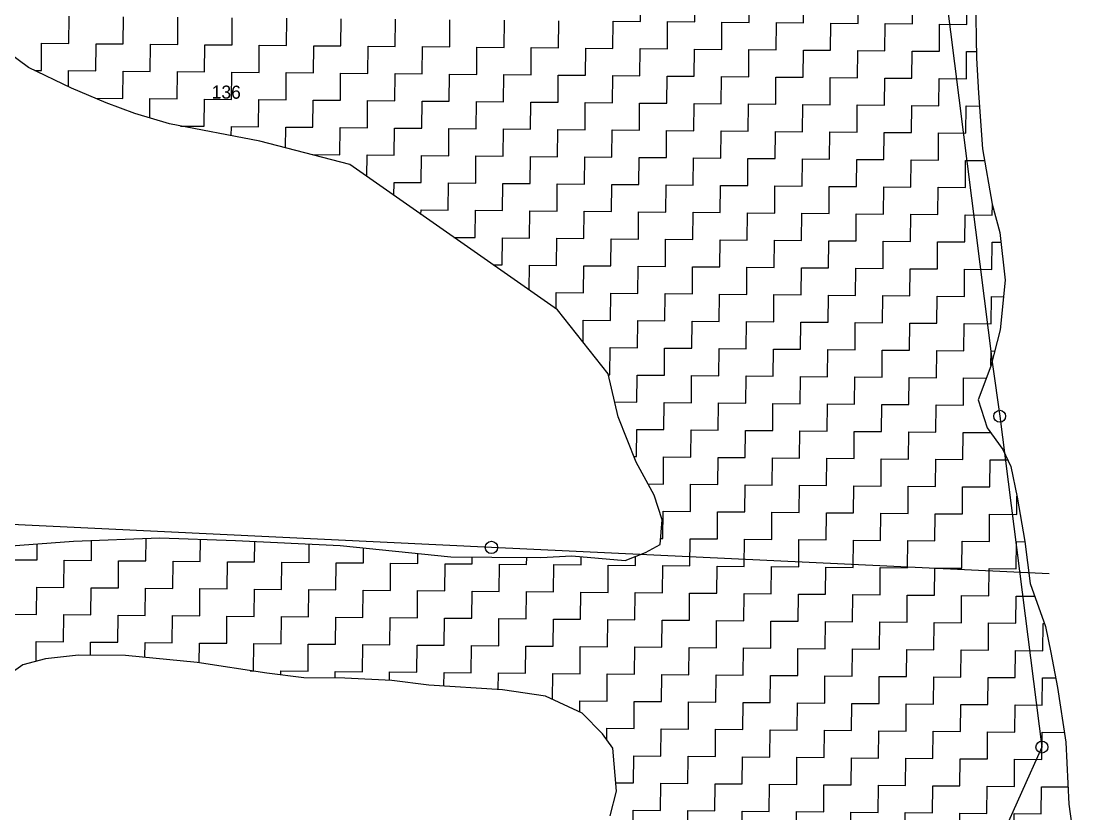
# Model space of a CAD drawing. Header units: metres. Extents: x 286188 to 288650, y 2015524 to 2018848.
# Drawn here: x 288191 to 288565.6, y 2016568.3 to 2016851 of the extents above; entities that cross this region are included whole.
import ezdxf
from ezdxf.enums import TextEntityAlignment as Align

# ---------------------------------------------------------------- set-up
doc = ezdxf.new("R2010")
doc.units = ezdxf.units.M
doc.header["$MEASUREMENT"] = 0
for name, color, linetype in [('POLY_HATCH', 12, 'Continuous'), ('POLY_PARCEL', 6, 'Continuous'), ('TEXT_PARCEL', 7, 'Continuous'), ('V_BOUND_LINE', 7, 'Continuous')]:
    doc.layers.add(name, color=color, linetype=linetype)
doc.styles.add('TEXT_MAP', font='', dxfattribs={"height": 1.8})
doc.styles.get('TEXT_MAP').set_extended_font_data('Kruti Dev 050')

msp = doc.modelspace()

# ---------------------------------------------------------------- linework, layer by layer
for centre, radius in [((288539.81, 2016710.07), 2.13), ((288358.67, 2016663.34), 2.2), ((288554.87, 2016592.18), 2.13)]:
    msp.add_circle(centre, radius)
at = {"layer": 'POLY_HATCH'}
for p, q in [((288531.03, 2016864.73), (288531.59, 2016837.71)), ((288193.76, 2016834.44), (288178.51, 2016845.53)), ((288531.59, 2016837.71), (288532.29, 2016825.2)), ((288209.04, 2016827), (288193.76, 2016834.44)), ((288221.41, 2016821.77), (288209.04, 2016827)), ((288532.29, 2016825.2), (288533.72, 2016805.43)), ((288231.61, 2016818.03), (288221.41, 2016821.77)), ((288244, 2016814.27), (288231.61, 2016818.03)), ((288276.1, 2016808.13), (288244, 2016814.27)), ((288308.18, 2016799.81), (288276.1, 2016808.13)), ((288533.72, 2016805.43), (288537.18, 2016785.64)), ((288382.25, 2016748.02), (288308.18, 2016799.81)), ((288537.18, 2016785.64), (288539.91, 2016775.53)), ((288539.91, 2016775.53), (288541.77, 2016758.58)), ((288541.77, 2016758.58), (288540, 2016740.85)), ((288400.31, 2016725.21), (288382.25, 2016748.02)), ((288540, 2016740.85), (288536.65, 2016727.98)), ((288536.65, 2016727.98), (288532.11, 2016715.92)), ((288403.83, 2016709.84), (288400.31, 2016725.21)), ((288532.11, 2016715.92), (288535.39, 2016705.92)), ((288410.26, 2016693.72), (288403.83, 2016709.84)), ((288535.39, 2016705.92), (288540.97, 2016698.2)), ((288540.97, 2016698.2), (288543.74, 2016692.13)), ((288416.73, 2016681.97), (288410.26, 2016693.72)), ((288543.74, 2016692.13), (288546.06, 2016681.22)), ((288419.57, 2016673.18), (288416.73, 2016681.97)), ((288546.06, 2016681.22), (288548.74, 2016665.47)), ((288418.76, 2016664.43), (288419.57, 2016673.18)), ((288174.67, 2016662.98), (288209.77, 2016665.58)), ((288209.77, 2016665.58), (288240.48, 2016666.77)), ((288240.48, 2016666.77), (288267.51, 2016665.79)), ((288267.51, 2016665.79), (288304.76, 2016664)), ((288548.74, 2016665.47), (288550.62, 2016650.53)), ((288304.76, 2016664), (288344.18, 2016659.99)), ((288413.62, 2016661.55), (288418.76, 2016664.43)), ((288344.18, 2016659.99), (288358.8, 2016659.86)), ((288358.8, 2016659.86), (288376.34, 2016659.7)), ((288376.34, 2016659.7), (288387.3, 2016660.33)), ((288387.3, 2016660.33), (288406.29, 2016658.7)), ((288406.29, 2016658.7), (288413.62, 2016661.55)), ((288550.62, 2016650.53), (288556.13, 2016635.16)), ((288556.13, 2016635.16), (288558.07, 2016625.87)), ((288211.47, 2016624.91), (288199.77, 2016623.56)), ((288228.28, 2016624.76), (288211.47, 2016624.91)), ((288253.83, 2016622.34), (288228.28, 2016624.76)), ((288558.07, 2016625.87), (288560.37, 2016613.35)), ((288191.71, 2016621.44), (288181.41, 2016614.23)), ((288199.77, 2016623.56), (288191.71, 2016621.44)), ((288278.65, 2016618.46), (288253.83, 2016622.34)), ((288291.78, 2016616.88), (288278.65, 2016618.46)), ((288306.4, 2016616.75), (288291.78, 2016616.88)), ((288323.2, 2016615.87), (288306.4, 2016616.75)), ((288336.34, 2016614.29), (288323.2, 2016615.87)), ((288362.63, 2016612.59), (288336.34, 2016614.29)), ((288560.37, 2016613.35), (288563.43, 2016593.96)), ((288377.96, 2016610.26), (288362.63, 2016612.59)), ((288391.06, 2016604.3), (288377.96, 2016610.26)), ((288398.3, 2016596.93), (288391.06, 2016604.3)), ((288401.9, 2016591.79), (288398.3, 2016596.93)), ((288403.23, 2016576.44), (288401.9, 2016591.79)), ((288563.43, 2016593.96), (288564.44, 2016571.78)), ((288400.96, 2016567.69), (288403.23, 2016576.44)), ((288564.44, 2016571.78), (288565.58, 2016564.1))]:
    msp.add_line(p, q, dxfattribs=at)
at = {"layer": 'POLY_HATCH', "linetype": 'Continuous'}
for p, q in [((288411.77, 2016850.82), (288411.85, 2016860.52)), ((288431.15, 2016850.65), (288431.24, 2016860.34)), ((288450.54, 2016850.47), (288450.63, 2016860.17)), ((288469.93, 2016850.3), (288470.02, 2016859.99)), ((288489.32, 2016850.12), (288489.41, 2016859.82)), ((288508.71, 2016849.95), (288508.8, 2016859.64)), ((288528.1, 2016849.77), (288528.19, 2016859.47)), ((288208.09, 2016842.97), (288208.17, 2016852.66)), ((288227.48, 2016842.79), (288227.56, 2016852.49)), ((288246.87, 2016842.62), (288246.95, 2016852.31)), ((288266.25, 2016842.44), (288266.34, 2016852.14)), ((288285.64, 2016842.27), (288285.73, 2016851.96)), ((288305.03, 2016842.09), (288305.12, 2016851.79)), ((288324.42, 2016841.92), (288324.51, 2016851.61)), ((288343.81, 2016841.74), (288343.9, 2016851.44)), ((288363.2, 2016841.57), (288363.29, 2016851.26)), ((288382.59, 2016841.39), (288382.68, 2016851.09)), ((288401.98, 2016841.22), (288402.07, 2016850.91)), ((288402.07, 2016850.91), (288411.77, 2016850.82)), ((288421.37, 2016841.04), (288421.46, 2016850.74)), ((288421.46, 2016850.74), (288431.15, 2016850.65)), ((288440.76, 2016840.87), (288440.85, 2016850.56)), ((288440.85, 2016850.56), (288450.54, 2016850.47)), ((288460.15, 2016840.69), (288460.24, 2016850.39)), ((288460.24, 2016850.39), (288469.93, 2016850.3)), ((288479.54, 2016840.52), (288479.63, 2016850.21)), ((288479.63, 2016850.21), (288489.32, 2016850.12)), ((288498.93, 2016840.34), (288499.02, 2016850.04)), ((288499.02, 2016850.04), (288508.71, 2016849.95)), ((288518.32, 2016840.17), (288518.41, 2016849.86)), ((288518.41, 2016849.86), (288528.1, 2016849.77)), ((288198.3, 2016833.36), (288198.39, 2016843.06)), ((288198.39, 2016843.06), (288208.09, 2016842.97)), ((288217.69, 2016833.19), (288217.78, 2016842.88)), ((288217.78, 2016842.88), (288227.48, 2016842.79)), ((288237.08, 2016833.01), (288237.17, 2016842.7)), ((288237.17, 2016842.7), (288246.87, 2016842.62)), ((288256.47, 2016832.83), (288256.56, 2016842.53)), ((288256.56, 2016842.53), (288266.25, 2016842.44)), ((288275.86, 2016832.66), (288275.95, 2016842.35)), ((288275.95, 2016842.35), (288285.64, 2016842.27)), ((288295.25, 2016832.48), (288295.34, 2016842.18)), ((288295.34, 2016842.18), (288305.03, 2016842.09)), ((288314.64, 2016832.31), (288314.73, 2016842)), ((288314.73, 2016842), (288324.42, 2016841.92)), ((288334.03, 2016832.13), (288334.12, 2016841.83)), ((288334.12, 2016841.83), (288343.81, 2016841.74)), ((288353.42, 2016831.96), (288353.51, 2016841.65)), ((288353.51, 2016841.65), (288363.2, 2016841.57)), ((288372.81, 2016831.78), (288372.9, 2016841.48)), ((288372.9, 2016841.48), (288382.59, 2016841.39)), ((288392.2, 2016831.61), (288392.29, 2016841.3)), ((288392.29, 2016841.3), (288401.98, 2016841.22)), ((288411.59, 2016831.43), (288411.68, 2016841.13)), ((288411.68, 2016841.13), (288421.37, 2016841.04)), ((288430.98, 2016831.26), (288431.07, 2016840.95)), ((288431.07, 2016840.95), (288440.76, 2016840.87)), ((288450.37, 2016831.08), (288450.46, 2016840.78)), ((288450.46, 2016840.78), (288460.15, 2016840.69)), ((288469.76, 2016830.91), (288469.85, 2016840.6)), ((288469.85, 2016840.6), (288479.54, 2016840.52)), ((288489.15, 2016830.73), (288489.24, 2016840.43)), ((288489.24, 2016840.43), (288498.93, 2016840.34)), ((288508.54, 2016830.56), (288508.63, 2016840.25)), ((288508.63, 2016840.25), (288518.32, 2016840.17)), ((288527.93, 2016830.38), (288528.02, 2016840.08)), ((288528.02, 2016840.08), (288531.55, 2016840.05)), ((288195.93, 2016833.38), (288198.3, 2016833.36)), ((288207.95, 2016827.53), (288208, 2016833.27)), ((288208, 2016833.27), (288217.69, 2016833.19)), ((288227.3, 2016823.4), (288227.39, 2016833.1)), ((288227.39, 2016833.1), (288237.08, 2016833.01)), ((288246.69, 2016823.23), (288246.78, 2016832.92)), ((288246.78, 2016832.92), (288256.47, 2016832.83)), ((288266.08, 2016823.05), (288266.17, 2016832.75)), ((288266.17, 2016832.75), (288275.86, 2016832.66)), ((288285.47, 2016822.88), (288285.56, 2016832.57)), ((288285.56, 2016832.57), (288295.25, 2016832.48)), ((288304.86, 2016822.7), (288304.95, 2016832.4)), ((288304.95, 2016832.4), (288314.64, 2016832.31)), ((288324.25, 2016822.53), (288324.34, 2016832.22)), ((288324.34, 2016832.22), (288334.03, 2016832.13)), ((288343.64, 2016822.35), (288343.73, 2016832.05)), ((288343.73, 2016832.05), (288353.42, 2016831.96)), ((288363.03, 2016822.18), (288363.12, 2016831.87)), ((288363.12, 2016831.87), (288372.81, 2016831.78)), ((288382.42, 2016822), (288382.51, 2016831.7)), ((288382.51, 2016831.7), (288392.2, 2016831.61)), ((288401.81, 2016821.83), (288401.9, 2016831.52)), ((288401.9, 2016831.52), (288411.59, 2016831.43)), ((288421.2, 2016821.65), (288421.28, 2016831.35)), ((288421.28, 2016831.35), (288430.98, 2016831.26)), ((288440.59, 2016821.48), (288440.67, 2016831.17)), ((288440.67, 2016831.17), (288450.37, 2016831.08)), ((288459.98, 2016821.3), (288460.06, 2016831)), ((288460.06, 2016831), (288469.76, 2016830.91)), ((288479.37, 2016821.13), (288479.45, 2016830.82)), ((288479.45, 2016830.82), (288489.15, 2016830.73)), ((288498.76, 2016820.95), (288498.84, 2016830.65)), ((288498.84, 2016830.65), (288508.54, 2016830.56)), ((288518.15, 2016820.78), (288518.23, 2016830.47)), ((288518.23, 2016830.47), (288527.93, 2016830.38)), ((288217.6, 2016823.38), (288217.61, 2016823.49)), ((288217.61, 2016823.49), (288227.3, 2016823.4)), ((288236.93, 2016816.41), (288237, 2016823.32)), ((288237, 2016823.32), (288246.69, 2016823.23)), ((288256.3, 2016813.45), (288256.38, 2016823.14)), ((288256.38, 2016823.14), (288266.08, 2016823.05)), ((288275.69, 2016813.27), (288275.77, 2016822.96)), ((288275.77, 2016822.96), (288285.47, 2016822.88)), ((288295.08, 2016813.09), (288295.16, 2016822.79)), ((288295.16, 2016822.79), (288304.86, 2016822.7)), ((288314.47, 2016812.92), (288314.55, 2016822.61)), ((288314.55, 2016822.61), (288324.25, 2016822.53)), ((288333.86, 2016812.74), (288333.94, 2016822.44)), ((288333.94, 2016822.44), (288343.64, 2016822.35)), ((288353.25, 2016812.57), (288353.33, 2016822.26)), ((288353.33, 2016822.26), (288363.03, 2016822.18)), ((288372.64, 2016812.39), (288372.72, 2016822.09)), ((288372.72, 2016822.09), (288382.42, 2016822)), ((288392.03, 2016812.22), (288392.11, 2016821.91)), ((288392.11, 2016821.91), (288401.81, 2016821.83)), ((288411.41, 2016812.04), (288411.5, 2016821.74)), ((288411.5, 2016821.74), (288421.2, 2016821.65)), ((288430.8, 2016811.87), (288430.89, 2016821.56)), ((288430.89, 2016821.56), (288440.59, 2016821.48)), ((288450.19, 2016811.69), (288450.28, 2016821.39)), ((288450.28, 2016821.39), (288459.98, 2016821.3)), ((288469.58, 2016811.52), (288469.67, 2016821.21)), ((288469.67, 2016821.21), (288479.37, 2016821.13)), ((288488.97, 2016811.34), (288489.06, 2016821.04)), ((288489.06, 2016821.04), (288498.76, 2016820.95)), ((288508.36, 2016811.17), (288508.45, 2016820.86)), ((288508.45, 2016820.86), (288518.15, 2016820.78)), ((288527.75, 2016810.99), (288527.84, 2016820.69)), ((288527.84, 2016820.69), (288532.62, 2016820.64)), ((288247.9, 2016813.52), (288256.3, 2016813.45)), ((288265.96, 2016810.07), (288265.99, 2016813.36)), ((288265.99, 2016813.36), (288275.69, 2016813.27)), ((288285.31, 2016805.74), (288285.38, 2016813.18)), ((288285.38, 2016813.18), (288295.08, 2016813.09)), ((288304.68, 2016803.31), (288304.77, 2016813.01)), ((288304.77, 2016813.01), (288314.47, 2016812.92)), ((288324.07, 2016803.14), (288324.16, 2016812.83)), ((288324.16, 2016812.83), (288333.86, 2016812.74)), ((288343.46, 2016802.96), (288343.55, 2016812.66)), ((288343.55, 2016812.66), (288353.25, 2016812.57)), ((288362.85, 2016802.79), (288362.94, 2016812.48)), ((288362.94, 2016812.48), (288372.64, 2016812.39)), ((288382.24, 2016802.61), (288382.33, 2016812.31)), ((288382.33, 2016812.31), (288392.03, 2016812.22)), ((288401.63, 2016802.44), (288401.72, 2016812.13)), ((288401.72, 2016812.13), (288411.41, 2016812.04)), ((288421.02, 2016802.26), (288421.11, 2016811.96)), ((288421.11, 2016811.96), (288430.8, 2016811.87)), ((288440.41, 2016802.09), (288440.5, 2016811.78)), ((288440.5, 2016811.78), (288450.19, 2016811.69)), ((288459.8, 2016801.91), (288459.89, 2016811.61)), ((288459.89, 2016811.61), (288469.58, 2016811.52)), ((288479.19, 2016801.74), (288479.28, 2016811.43)), ((288479.28, 2016811.43), (288488.97, 2016811.34)), ((288498.58, 2016801.56), (288498.67, 2016811.26)), ((288498.67, 2016811.26), (288508.36, 2016811.17)), ((288517.97, 2016801.39), (288518.06, 2016811.08)), ((288518.06, 2016811.08), (288527.75, 2016810.99)), ((288294.99, 2016803.4), (288304.68, 2016803.31)), ((288294.99, 2016803.23), (288294.99, 2016803.4)), ((288314.31, 2016795.52), (288314.38, 2016803.23)), ((288314.38, 2016803.23), (288324.07, 2016803.14)), ((288333.68, 2016793.36), (288333.77, 2016803.05)), ((288333.77, 2016803.05), (288343.46, 2016802.96)), ((288353.07, 2016793.18), (288353.16, 2016802.87)), ((288353.16, 2016802.87), (288362.85, 2016802.79)), ((288372.46, 2016793), (288372.55, 2016802.7)), ((288372.55, 2016802.7), (288382.24, 2016802.61)), ((288391.85, 2016792.83), (288391.94, 2016802.52)), ((288391.94, 2016802.52), (288401.63, 2016802.44)), ((288411.24, 2016792.65), (288411.33, 2016802.35)), ((288411.33, 2016802.35), (288421.02, 2016802.26)), ((288430.63, 2016792.48), (288430.72, 2016802.17)), ((288430.72, 2016802.17), (288440.41, 2016802.09)), ((288450.02, 2016792.3), (288450.11, 2016802)), ((288450.11, 2016802), (288459.8, 2016801.91)), ((288469.41, 2016792.13), (288469.5, 2016801.82)), ((288469.5, 2016801.82), (288479.19, 2016801.74)), ((288488.8, 2016791.95), (288488.89, 2016801.65)), ((288488.89, 2016801.65), (288498.58, 2016801.56)), ((288508.19, 2016791.78), (288508.28, 2016801.47)), ((288508.28, 2016801.47), (288517.97, 2016801.39)), ((288527.58, 2016791.6), (288527.67, 2016801.3)), ((288527.67, 2016801.3), (288534.45, 2016801.24)), ((288323.94, 2016788.78), (288323.99, 2016793.44)), ((288323.99, 2016793.44), (288333.68, 2016793.36)), ((288343.29, 2016783.57), (288343.38, 2016793.27)), ((288343.38, 2016793.27), (288353.07, 2016793.18)), ((288362.68, 2016783.4), (288362.77, 2016793.09)), ((288362.77, 2016793.09), (288372.46, 2016793)), ((288382.07, 2016783.22), (288382.16, 2016792.92)), ((288382.16, 2016792.92), (288391.85, 2016792.83)), ((288401.46, 2016783.05), (288401.54, 2016792.74)), ((288401.54, 2016792.74), (288411.24, 2016792.65)), ((288420.85, 2016782.87), (288420.93, 2016792.57)), ((288420.93, 2016792.57), (288430.63, 2016792.48)), ((288440.24, 2016782.7), (288440.32, 2016792.39)), ((288440.32, 2016792.39), (288450.02, 2016792.3)), ((288459.63, 2016782.52), (288459.71, 2016792.22)), ((288459.71, 2016792.22), (288469.41, 2016792.13)), ((288479.02, 2016782.35), (288479.1, 2016792.04)), ((288479.1, 2016792.04), (288488.8, 2016791.95)), ((288498.41, 2016782.17), (288498.49, 2016791.87)), ((288498.49, 2016791.87), (288508.19, 2016791.78)), ((288517.8, 2016782), (288517.88, 2016791.69)), ((288517.88, 2016791.69), (288527.58, 2016791.6)), ((288537.18, 2016781.82), (288537.22, 2016785.48)), ((288333.58, 2016782.05), (288333.59, 2016783.66)), ((288333.59, 2016783.66), (288343.29, 2016783.57)), ((288352.9, 2016773.79), (288352.98, 2016783.49)), ((288352.98, 2016783.49), (288362.68, 2016783.4)), ((288372.29, 2016773.62), (288372.37, 2016783.31)), ((288372.37, 2016783.31), (288382.07, 2016783.22)), ((288391.67, 2016773.44), (288391.76, 2016783.13)), ((288391.76, 2016783.13), (288401.46, 2016783.05)), ((288411.06, 2016773.26), (288411.15, 2016782.96)), ((288411.15, 2016782.96), (288420.85, 2016782.87)), ((288430.45, 2016773.09), (288430.54, 2016782.78)), ((288430.54, 2016782.78), (288440.24, 2016782.7)), ((288449.84, 2016772.91), (288449.93, 2016782.61)), ((288449.93, 2016782.61), (288459.63, 2016782.52)), ((288469.23, 2016772.74), (288469.32, 2016782.43)), ((288469.32, 2016782.43), (288479.02, 2016782.35)), ((288488.62, 2016772.56), (288488.71, 2016782.26)), ((288488.71, 2016782.26), (288498.41, 2016782.17)), ((288508.01, 2016772.39), (288508.1, 2016782.08)), ((288508.1, 2016782.08), (288517.8, 2016782)), ((288527.4, 2016772.21), (288527.49, 2016781.91)), ((288527.49, 2016781.91), (288537.18, 2016781.82)), ((288345.29, 2016773.86), (288352.9, 2016773.79)), ((288362.5, 2016764.01), (288362.59, 2016773.7)), ((288362.59, 2016773.7), (288372.29, 2016773.62)), ((288381.89, 2016763.83), (288381.98, 2016773.53)), ((288381.98, 2016773.53), (288391.67, 2016773.44)), ((288401.28, 2016763.66), (288401.37, 2016773.35)), ((288401.37, 2016773.35), (288411.06, 2016773.26)), ((288420.67, 2016763.48), (288420.76, 2016773.18)), ((288420.76, 2016773.18), (288430.45, 2016773.09)), ((288440.06, 2016763.31), (288440.15, 2016773)), ((288440.15, 2016773), (288449.84, 2016772.91)), ((288459.45, 2016763.13), (288459.54, 2016772.83)), ((288459.54, 2016772.83), (288469.23, 2016772.74)), ((288478.84, 2016762.96), (288478.93, 2016772.65)), ((288478.93, 2016772.65), (288488.62, 2016772.56)), ((288498.23, 2016762.78), (288498.32, 2016772.48)), ((288498.32, 2016772.48), (288508.01, 2016772.39)), ((288517.62, 2016762.61), (288517.71, 2016772.3)), ((288517.71, 2016772.3), (288527.4, 2016772.21)), ((288537.01, 2016762.43), (288537.1, 2016772.13)), ((288537.1, 2016772.13), (288540.29, 2016772.1)), ((288359.34, 2016764.04), (288362.5, 2016764.01)), ((288372.12, 2016755.1), (288372.2, 2016763.92)), ((288372.2, 2016763.92), (288381.89, 2016763.83)), ((288391.5, 2016754.05), (288391.59, 2016763.75)), ((288391.59, 2016763.75), (288401.28, 2016763.66)), ((288410.89, 2016753.88), (288410.98, 2016763.57)), ((288410.98, 2016763.57), (288420.67, 2016763.48)), ((288430.28, 2016753.7), (288430.37, 2016763.39)), ((288430.37, 2016763.39), (288440.06, 2016763.31)), ((288449.67, 2016753.52), (288449.76, 2016763.22)), ((288449.76, 2016763.22), (288459.45, 2016763.13)), ((288469.06, 2016753.35), (288469.15, 2016763.04)), ((288469.15, 2016763.04), (288478.84, 2016762.96)), ((288488.45, 2016753.17), (288488.54, 2016762.87)), ((288488.54, 2016762.87), (288498.23, 2016762.78)), ((288507.84, 2016753), (288507.93, 2016762.69)), ((288507.93, 2016762.69), (288517.62, 2016762.61)), ((288527.23, 2016752.82), (288527.31, 2016762.52)), ((288527.31, 2016762.52), (288537.01, 2016762.43)), ((288381.75, 2016748.36), (288381.8, 2016754.14)), ((288381.8, 2016754.14), (288391.5, 2016754.05)), ((288401.11, 2016744.27), (288401.19, 2016753.96)), ((288401.19, 2016753.96), (288410.89, 2016753.88)), ((288420.5, 2016744.09), (288420.58, 2016753.79)), ((288420.58, 2016753.79), (288430.28, 2016753.7)), ((288439.89, 2016743.92), (288439.97, 2016753.61)), ((288439.97, 2016753.61), (288449.67, 2016753.52)), ((288459.28, 2016743.74), (288459.36, 2016753.44)), ((288459.36, 2016753.44), (288469.06, 2016753.35)), ((288478.67, 2016743.57), (288478.75, 2016753.26)), ((288478.75, 2016753.26), (288488.45, 2016753.17)), ((288498.06, 2016743.39), (288498.14, 2016753.09)), ((288498.14, 2016753.09), (288507.84, 2016753)), ((288517.44, 2016743.22), (288517.53, 2016752.91)), ((288517.53, 2016752.91), (288527.23, 2016752.82)), ((288536.83, 2016743.04), (288536.92, 2016752.74)), ((288536.92, 2016752.74), (288541.18, 2016752.7)), ((288391.34, 2016736.54), (288391.41, 2016744.36)), ((288391.41, 2016744.36), (288401.11, 2016744.27)), ((288410.71, 2016734.49), (288410.8, 2016744.18)), ((288410.8, 2016744.18), (288420.5, 2016744.09)), ((288430.1, 2016734.31), (288430.19, 2016744.01)), ((288430.19, 2016744.01), (288439.89, 2016743.92)), ((288449.49, 2016734.14), (288449.58, 2016743.83)), ((288449.58, 2016743.83), (288459.28, 2016743.74)), ((288468.88, 2016733.96), (288468.97, 2016743.65)), ((288468.97, 2016743.65), (288478.67, 2016743.57)), ((288488.27, 2016733.78), (288488.36, 2016743.48)), ((288488.36, 2016743.48), (288498.06, 2016743.39)), ((288507.66, 2016733.61), (288507.75, 2016743.3)), ((288507.75, 2016743.3), (288517.44, 2016743.22)), ((288527.05, 2016733.43), (288527.14, 2016743.13)), ((288527.14, 2016743.13), (288536.83, 2016743.04)), ((288400.93, 2016724.88), (288401.02, 2016734.57)), ((288401.02, 2016734.57), (288410.71, 2016734.49)), ((288420.32, 2016724.7), (288420.41, 2016734.4)), ((288420.41, 2016734.4), (288430.1, 2016734.31)), ((288439.71, 2016724.53), (288439.8, 2016734.22)), ((288439.8, 2016734.22), (288449.49, 2016734.14)), ((288459.1, 2016724.35), (288459.19, 2016734.05)), ((288459.19, 2016734.05), (288468.88, 2016733.96)), ((288478.49, 2016724.18), (288478.58, 2016733.87)), ((288478.58, 2016733.87), (288488.27, 2016733.78)), ((288497.88, 2016724), (288497.97, 2016733.7)), ((288497.97, 2016733.7), (288507.66, 2016733.61)), ((288517.27, 2016723.83), (288517.36, 2016733.52)), ((288517.36, 2016733.52), (288527.05, 2016733.43)), ((288536.7, 2016728.15), (288536.75, 2016733.35)), ((288536.75, 2016733.35), (288538.05, 2016733.34)), ((288400.39, 2016724.88), (288400.93, 2016724.88)), ((288410.54, 2016715.1), (288410.63, 2016724.79)), ((288410.63, 2016724.79), (288420.32, 2016724.7)), ((288429.93, 2016714.92), (288430.02, 2016724.62)), ((288430.02, 2016724.62), (288439.71, 2016724.53)), ((288449.32, 2016714.75), (288449.41, 2016724.44)), ((288449.41, 2016724.44), (288459.1, 2016724.35)), ((288468.71, 2016714.57), (288468.8, 2016724.27)), ((288468.8, 2016724.27), (288478.49, 2016724.18)), ((288488.1, 2016714.4), (288488.19, 2016724.09)), ((288488.19, 2016724.09), (288497.88, 2016724)), ((288507.49, 2016714.22), (288507.57, 2016723.91)), ((288507.57, 2016723.91), (288517.27, 2016723.83)), ((288526.88, 2016714.04), (288526.96, 2016723.74)), ((288526.96, 2016723.74), (288535.03, 2016723.67)), ((288402.61, 2016715.17), (288410.54, 2016715.1)), ((288420.15, 2016705.31), (288420.23, 2016715.01)), ((288420.23, 2016715.01), (288429.93, 2016714.92)), ((288439.54, 2016705.14), (288439.62, 2016714.83)), ((288439.62, 2016714.83), (288449.32, 2016714.75)), ((288458.93, 2016704.96), (288459.01, 2016714.66)), ((288459.01, 2016714.66), (288468.71, 2016714.57)), ((288478.32, 2016704.79), (288478.4, 2016714.48)), ((288478.4, 2016714.48), (288488.1, 2016714.4)), ((288497.71, 2016704.61), (288497.79, 2016714.31)), ((288497.79, 2016714.31), (288507.49, 2016714.22)), ((288517.09, 2016704.44), (288517.18, 2016714.13)), ((288517.18, 2016714.13), (288526.88, 2016714.04)), ((288410.36, 2016695.71), (288410.45, 2016705.4)), ((288410.45, 2016705.4), (288420.15, 2016705.31)), ((288429.75, 2016695.53), (288429.84, 2016705.23)), ((288429.84, 2016705.23), (288439.54, 2016705.14)), ((288449.14, 2016695.36), (288449.23, 2016705.05)), ((288449.23, 2016705.05), (288458.93, 2016704.96)), ((288468.53, 2016695.18), (288468.62, 2016704.88)), ((288468.62, 2016704.88), (288478.32, 2016704.79)), ((288487.92, 2016695.01), (288488.01, 2016704.7)), ((288488.01, 2016704.7), (288497.71, 2016704.61)), ((288507.31, 2016694.83), (288507.4, 2016704.53)), ((288507.4, 2016704.53), (288517.09, 2016704.44)), ((288526.7, 2016694.66), (288526.79, 2016704.35)), ((288526.79, 2016704.35), (288536.48, 2016704.26)), ((288536.48, 2016704.26), (288536.49, 2016704.4)), ((288409.46, 2016695.71), (288410.36, 2016695.71)), ((288419.97, 2016685.92), (288420.06, 2016695.62)), ((288420.06, 2016695.62), (288429.75, 2016695.53)), ((288439.36, 2016685.75), (288439.45, 2016695.44)), ((288439.45, 2016695.44), (288449.14, 2016695.36)), ((288458.75, 2016685.57), (288458.84, 2016695.27)), ((288458.84, 2016695.27), (288468.53, 2016695.18)), ((288478.14, 2016685.4), (288478.23, 2016695.09)), ((288478.23, 2016695.09), (288487.92, 2016695.01)), ((288497.53, 2016685.22), (288497.62, 2016694.92)), ((288497.62, 2016694.92), (288507.31, 2016694.83)), ((288516.92, 2016685.05), (288517.01, 2016694.74)), ((288517.01, 2016694.74), (288526.7, 2016694.66)), ((288536.31, 2016684.87), (288536.4, 2016694.57)), ((288536.4, 2016694.57), (288542.65, 2016694.51)), ((288414.53, 2016685.97), (288419.97, 2016685.92)), ((288429.58, 2016676.14), (288429.67, 2016685.84)), ((288429.67, 2016685.84), (288439.36, 2016685.75)), ((288448.97, 2016675.97), (288449.06, 2016685.66)), ((288449.06, 2016685.66), (288458.75, 2016685.57)), ((288468.36, 2016675.79), (288468.45, 2016685.49)), ((288468.45, 2016685.49), (288478.14, 2016685.4)), ((288487.75, 2016675.62), (288487.84, 2016685.31)), ((288487.84, 2016685.31), (288497.53, 2016685.22)), ((288507.14, 2016675.44), (288507.22, 2016685.14)), ((288507.22, 2016685.14), (288516.92, 2016685.05)), ((288526.53, 2016675.27), (288526.61, 2016684.96)), ((288526.61, 2016684.96), (288536.31, 2016684.87)), ((288545.92, 2016675.09), (288545.98, 2016681.61)), ((288419.8, 2016666.53), (288419.88, 2016676.23)), ((288419.88, 2016676.23), (288429.58, 2016676.14)), ((288439.19, 2016666.36), (288439.27, 2016676.05)), ((288439.27, 2016676.05), (288448.97, 2016675.97)), ((288458.58, 2016666.18), (288458.66, 2016675.88)), ((288458.66, 2016675.88), (288468.36, 2016675.79)), ((288477.97, 2016666.01), (288478.05, 2016675.7)), ((288478.05, 2016675.7), (288487.75, 2016675.62)), ((288497.35, 2016665.83), (288497.44, 2016675.53)), ((288497.44, 2016675.53), (288507.14, 2016675.44)), ((288516.74, 2016665.66), (288516.83, 2016675.35)), ((288516.83, 2016675.35), (288526.53, 2016675.27)), ((288536.13, 2016665.48), (288536.22, 2016675.18)), ((288536.22, 2016675.18), (288545.92, 2016675.09)), ((288216.12, 2016658.68), (288216.18, 2016665.83)), ((288235.51, 2016658.5), (288235.58, 2016666.58)), ((288254.9, 2016658.33), (288254.97, 2016666.25)), ((288274.29, 2016658.15), (288274.35, 2016665.46)), ((288418.96, 2016666.54), (288419.8, 2016666.53)), ((288429.4, 2016656.75), (288429.49, 2016666.45)), ((288429.49, 2016666.45), (288439.19, 2016666.36)), ((288448.79, 2016656.58), (288448.88, 2016666.27)), ((288448.88, 2016666.27), (288458.58, 2016666.18)), ((288468.18, 2016656.4), (288468.27, 2016666.1)), ((288468.27, 2016666.1), (288477.97, 2016666.01)), ((288487.57, 2016656.23), (288487.66, 2016665.92)), ((288487.66, 2016665.92), (288497.35, 2016665.83)), ((288506.96, 2016656.05), (288507.05, 2016665.75)), ((288507.05, 2016665.75), (288516.74, 2016665.66)), ((288526.35, 2016655.88), (288526.44, 2016665.57)), ((288526.44, 2016665.57), (288536.13, 2016665.48)), ((288545.74, 2016655.7), (288545.83, 2016665.4)), ((288545.83, 2016665.4), (288548.75, 2016665.37)), ((288196.73, 2016658.85), (288196.78, 2016664.62)), ((288293.68, 2016657.98), (288293.73, 2016664.53)), ((288313.07, 2016657.8), (288313.11, 2016663.15)), ((288187.03, 2016658.94), (288196.73, 2016658.85)), ((288206.33, 2016649.07), (288206.42, 2016658.77)), ((288206.42, 2016658.77), (288216.12, 2016658.68)), ((288225.72, 2016648.9), (288225.81, 2016658.59)), ((288225.81, 2016658.59), (288235.51, 2016658.5)), ((288245.11, 2016648.72), (288245.2, 2016658.42)), ((288245.2, 2016658.42), (288254.9, 2016658.33)), ((288264.5, 2016648.55), (288264.59, 2016658.24)), ((288264.59, 2016658.24), (288274.29, 2016658.15)), ((288283.89, 2016648.37), (288283.98, 2016658.07)), ((288283.98, 2016658.07), (288293.68, 2016657.98)), ((288303.28, 2016648.2), (288303.37, 2016657.89)), ((288303.37, 2016657.89), (288313.07, 2016657.8)), ((288332.45, 2016657.63), (288332.49, 2016661.18)), ((288351.84, 2016657.45), (288351.87, 2016659.92)), ((288371.23, 2016657.28), (288371.26, 2016659.74)), ((288390.62, 2016657.1), (288390.65, 2016660.04)), ((288410.01, 2016656.93), (288410.04, 2016660.16)), ((288322.67, 2016648.02), (288322.76, 2016657.71)), ((288322.76, 2016657.71), (288332.45, 2016657.63)), ((288342.06, 2016647.84), (288342.15, 2016657.54)), ((288342.15, 2016657.54), (288351.84, 2016657.45)), ((288361.45, 2016647.67), (288361.54, 2016657.36)), ((288361.54, 2016657.36), (288371.23, 2016657.28)), ((288380.84, 2016647.49), (288380.93, 2016657.19)), ((288380.93, 2016657.19), (288390.62, 2016657.1)), ((288400.23, 2016647.32), (288400.32, 2016657.01)), ((288400.32, 2016657.01), (288410.01, 2016656.93)), ((288419.62, 2016647.14), (288419.71, 2016656.84)), ((288419.71, 2016656.84), (288429.4, 2016656.75)), ((288439.01, 2016646.97), (288439.1, 2016656.66)), ((288439.1, 2016656.66), (288448.79, 2016656.58)), ((288458.4, 2016646.79), (288458.49, 2016656.49)), ((288458.49, 2016656.49), (288468.18, 2016656.4)), ((288477.79, 2016646.62), (288477.88, 2016656.31)), ((288477.88, 2016656.31), (288487.57, 2016656.23)), ((288497.18, 2016646.44), (288497.27, 2016656.14)), ((288497.27, 2016656.14), (288506.96, 2016656.05)), ((288516.57, 2016646.27), (288516.66, 2016655.96)), ((288516.66, 2016655.96), (288526.35, 2016655.88)), ((288535.96, 2016646.09), (288536.05, 2016655.79)), ((288536.05, 2016655.79), (288545.74, 2016655.7)), ((288196.55, 2016639.46), (288196.64, 2016649.16)), ((288196.64, 2016649.16), (288206.33, 2016649.07)), ((288215.94, 2016639.29), (288216.03, 2016648.98)), ((288216.03, 2016648.98), (288225.72, 2016648.9)), ((288235.33, 2016639.11), (288235.42, 2016648.81)), ((288235.42, 2016648.81), (288245.11, 2016648.72)), ((288254.72, 2016638.94), (288254.81, 2016648.63)), ((288254.81, 2016648.63), (288264.5, 2016648.55)), ((288274.11, 2016638.76), (288274.2, 2016648.46)), ((288274.2, 2016648.46), (288283.89, 2016648.37)), ((288293.5, 2016638.59), (288293.59, 2016648.28)), ((288293.59, 2016648.28), (288303.28, 2016648.2)), ((288312.89, 2016638.41), (288312.98, 2016648.11)), ((288312.98, 2016648.11), (288322.67, 2016648.02)), ((288332.28, 2016638.24), (288332.37, 2016647.93)), ((288332.37, 2016647.93), (288342.06, 2016647.84)), ((288351.67, 2016638.06), (288351.76, 2016647.76)), ((288351.76, 2016647.76), (288361.45, 2016647.67)), ((288371.06, 2016637.89), (288371.15, 2016647.58)), ((288371.15, 2016647.58), (288380.84, 2016647.49)), ((288390.45, 2016637.71), (288390.54, 2016647.41)), ((288390.54, 2016647.41), (288400.23, 2016647.32)), ((288409.84, 2016637.54), (288409.93, 2016647.23)), ((288409.93, 2016647.23), (288419.62, 2016647.14)), ((288429.23, 2016637.36), (288429.32, 2016647.06)), ((288429.32, 2016647.06), (288439.01, 2016646.97)), ((288448.62, 2016637.19), (288448.71, 2016646.88)), ((288448.71, 2016646.88), (288458.4, 2016646.79)), ((288468.01, 2016637.01), (288468.1, 2016646.71)), ((288468.1, 2016646.71), (288477.79, 2016646.62)), ((288487.4, 2016636.84), (288487.48, 2016646.53)), ((288487.48, 2016646.53), (288497.18, 2016646.44)), ((288506.79, 2016636.66), (288506.87, 2016646.36)), ((288506.87, 2016646.36), (288516.57, 2016646.27)), ((288526.18, 2016636.49), (288526.26, 2016646.18)), ((288526.26, 2016646.18), (288535.96, 2016646.09)), ((288545.57, 2016636.31), (288545.65, 2016646.01)), ((288545.65, 2016646.01), (288552.27, 2016645.95)), ((288186.86, 2016639.55), (288196.55, 2016639.46)), ((288206.16, 2016629.68), (288206.25, 2016639.38)), ((288206.25, 2016639.38), (288215.94, 2016639.29)), ((288225.55, 2016629.51), (288225.64, 2016639.2)), ((288225.64, 2016639.2), (288235.33, 2016639.11)), ((288244.94, 2016629.33), (288245.03, 2016639.03)), ((288245.03, 2016639.03), (288254.72, 2016638.94)), ((288264.33, 2016629.16), (288264.42, 2016638.85)), ((288264.42, 2016638.85), (288274.11, 2016638.76)), ((288283.72, 2016628.98), (288283.81, 2016638.68)), ((288283.81, 2016638.68), (288293.5, 2016638.59)), ((288303.11, 2016628.81), (288303.2, 2016638.5)), ((288303.2, 2016638.5), (288312.89, 2016638.41)), ((288322.5, 2016628.63), (288322.58, 2016638.33)), ((288322.58, 2016638.33), (288332.28, 2016638.24)), ((288341.89, 2016628.46), (288341.97, 2016638.15)), ((288341.97, 2016638.15), (288351.67, 2016638.06)), ((288361.28, 2016628.28), (288361.36, 2016637.97)), ((288361.36, 2016637.97), (288371.06, 2016637.89)), ((288380.67, 2016628.1), (288380.75, 2016637.8)), ((288380.75, 2016637.8), (288390.45, 2016637.71)), ((288400.06, 2016627.93), (288400.14, 2016637.62)), ((288400.14, 2016637.62), (288409.84, 2016637.54)), ((288419.45, 2016627.75), (288419.53, 2016637.45)), ((288419.53, 2016637.45), (288429.23, 2016637.36)), ((288438.84, 2016627.58), (288438.92, 2016637.27)), ((288438.92, 2016637.27), (288448.62, 2016637.19)), ((288458.23, 2016627.4), (288458.31, 2016637.1)), ((288458.31, 2016637.1), (288468.01, 2016637.01)), ((288477.61, 2016627.23), (288477.7, 2016636.92)), ((288477.7, 2016636.92), (288487.4, 2016636.84)), ((288497, 2016627.05), (288497.09, 2016636.75)), ((288497.09, 2016636.75), (288506.79, 2016636.66)), ((288516.39, 2016626.88), (288516.48, 2016636.57)), ((288516.48, 2016636.57), (288526.18, 2016636.49)), ((288535.78, 2016626.7), (288535.87, 2016636.4)), ((288535.87, 2016636.4), (288545.57, 2016636.31)), ((288555.17, 2016626.53), (288555.26, 2016636.22)), ((288555.26, 2016636.22), (288555.75, 2016636.22)), ((288196.4, 2016622.67), (288196.46, 2016629.77)), ((288196.46, 2016629.77), (288206.16, 2016629.68)), ((288215.81, 2016624.87), (288215.85, 2016629.59)), ((288215.85, 2016629.59), (288225.55, 2016629.51)), ((288235.2, 2016624.1), (288235.24, 2016629.42)), ((288235.24, 2016629.42), (288244.94, 2016629.33)), ((288254.57, 2016622.22), (288254.63, 2016629.24)), ((288254.63, 2016629.24), (288264.33, 2016629.16)), ((288273.94, 2016619.37), (288274.02, 2016629.07)), ((288274.02, 2016629.07), (288283.72, 2016628.98)), ((288293.33, 2016619.2), (288293.41, 2016628.89)), ((288293.41, 2016628.89), (288303.11, 2016628.81)), ((288312.71, 2016619.02), (288312.8, 2016628.72)), ((288312.8, 2016628.72), (288322.5, 2016628.63)), ((288332.1, 2016618.85), (288332.19, 2016628.54)), ((288332.19, 2016628.54), (288341.89, 2016628.46)), ((288351.49, 2016618.67), (288351.58, 2016628.37)), ((288351.58, 2016628.37), (288361.28, 2016628.28)), ((288370.88, 2016618.5), (288370.97, 2016628.19)), ((288370.97, 2016628.19), (288380.67, 2016628.1)), ((288390.27, 2016618.32), (288390.36, 2016628.02)), ((288390.36, 2016628.02), (288400.06, 2016627.93)), ((288409.66, 2016618.15), (288409.75, 2016627.84)), ((288409.75, 2016627.84), (288419.45, 2016627.75)), ((288429.05, 2016617.97), (288429.14, 2016627.67)), ((288429.14, 2016627.67), (288438.84, 2016627.58)), ((288448.44, 2016617.8), (288448.53, 2016627.49)), ((288448.53, 2016627.49), (288458.23, 2016627.4)), ((288467.83, 2016617.62), (288467.92, 2016627.32)), ((288467.92, 2016627.32), (288477.61, 2016627.23)), ((288487.22, 2016617.45), (288487.31, 2016627.14)), ((288487.31, 2016627.14), (288497, 2016627.05)), ((288506.61, 2016617.27), (288506.7, 2016626.97)), ((288506.7, 2016626.97), (288516.39, 2016626.88)), ((288526, 2016617.1), (288526.09, 2016626.79)), ((288526.09, 2016626.79), (288535.78, 2016626.7)), ((288545.39, 2016616.92), (288545.48, 2016626.62)), ((288545.48, 2016626.62), (288555.17, 2016626.53)), ((288272.73, 2016619.38), (288273.94, 2016619.37)), ((288283.62, 2016617.86), (288283.63, 2016619.29)), ((288283.63, 2016619.29), (288293.33, 2016619.2)), ((288303, 2016616.78), (288303.02, 2016619.11)), ((288303.02, 2016619.11), (288312.71, 2016619.02)), ((288322.38, 2016615.91), (288322.41, 2016618.94)), ((288322.41, 2016618.94), (288332.1, 2016618.85)), ((288341.76, 2016613.94), (288341.8, 2016618.76)), ((288341.8, 2016618.76), (288351.49, 2016618.67)), ((288361.14, 2016612.69), (288361.19, 2016618.59)), ((288361.19, 2016618.59), (288370.88, 2016618.5)), ((288380.49, 2016609.1), (288380.58, 2016618.41)), ((288380.58, 2016618.41), (288390.27, 2016618.32)), ((288399.88, 2016608.54), (288399.97, 2016618.23)), ((288399.97, 2016618.23), (288409.66, 2016618.15)), ((288419.27, 2016608.36), (288419.36, 2016618.06)), ((288419.36, 2016618.06), (288429.05, 2016617.97)), ((288438.66, 2016608.19), (288438.75, 2016617.88)), ((288438.75, 2016617.88), (288448.44, 2016617.8)), ((288458.05, 2016608.01), (288458.14, 2016617.71)), ((288458.14, 2016617.71), (288467.83, 2016617.62)), ((288477.44, 2016607.84), (288477.53, 2016617.53)), ((288477.53, 2016617.53), (288487.22, 2016617.45)), ((288496.83, 2016607.66), (288496.92, 2016617.36)), ((288496.92, 2016617.36), (288506.61, 2016617.27)), ((288516.22, 2016607.49), (288516.31, 2016617.18)), ((288516.31, 2016617.18), (288526, 2016617.1)), ((288535.61, 2016607.31), (288535.7, 2016617.01)), ((288535.7, 2016617.01), (288545.39, 2016616.92)), ((288555, 2016607.14), (288555.09, 2016616.83)), ((288555.09, 2016616.83), (288559.74, 2016616.79)), ((288390.15, 2016604.71), (288390.19, 2016608.63)), ((288390.19, 2016608.63), (288399.88, 2016608.54)), ((288409.49, 2016598.76), (288409.58, 2016608.45)), ((288409.58, 2016608.45), (288419.27, 2016608.36)), ((288428.88, 2016598.58), (288428.97, 2016608.28)), ((288428.97, 2016608.28), (288438.66, 2016608.19)), ((288448.27, 2016598.41), (288448.36, 2016608.1)), ((288448.36, 2016608.1), (288458.05, 2016608.01)), ((288467.66, 2016598.23), (288467.74, 2016607.93)), ((288467.74, 2016607.93), (288477.44, 2016607.84)), ((288487.05, 2016598.06), (288487.13, 2016607.75)), ((288487.13, 2016607.75), (288496.83, 2016607.66)), ((288506.44, 2016597.88), (288506.52, 2016607.58)), ((288506.52, 2016607.58), (288516.22, 2016607.49)), ((288525.83, 2016597.71), (288525.91, 2016607.4)), ((288525.91, 2016607.4), (288535.61, 2016607.31)), ((288545.22, 2016597.53), (288545.3, 2016607.23)), ((288545.3, 2016607.23), (288555, 2016607.14)), ((288399.76, 2016594.85), (288399.79, 2016598.85)), ((288399.79, 2016598.85), (288409.49, 2016598.76)), ((288419.1, 2016588.98), (288419.18, 2016598.67)), ((288419.18, 2016598.67), (288428.88, 2016598.58)), ((288438.49, 2016588.8), (288438.57, 2016598.49)), ((288438.57, 2016598.49), (288448.27, 2016598.41)), ((288457.87, 2016588.62), (288457.96, 2016598.32)), ((288457.96, 2016598.32), (288467.66, 2016598.23)), ((288477.26, 2016588.45), (288477.35, 2016598.14)), ((288477.35, 2016598.14), (288487.05, 2016598.06)), ((288496.65, 2016588.27), (288496.74, 2016597.97)), ((288496.74, 2016597.97), (288506.44, 2016597.88)), ((288516.04, 2016588.1), (288516.13, 2016597.79)), ((288516.13, 2016597.79), (288525.83, 2016597.71)), ((288535.43, 2016587.92), (288535.52, 2016597.62)), ((288535.52, 2016597.62), (288545.22, 2016597.53)), ((288554.82, 2016587.75), (288554.91, 2016597.44)), ((288554.91, 2016597.44), (288562.89, 2016597.37)), ((288409.31, 2016579.37), (288409.4, 2016589.06)), ((288409.4, 2016589.06), (288419.1, 2016588.98)), ((288428.7, 2016579.19), (288428.79, 2016588.89)), ((288428.79, 2016588.89), (288438.49, 2016588.8)), ((288448.09, 2016579.02), (288448.18, 2016588.71)), ((288448.18, 2016588.71), (288457.87, 2016588.62)), ((288467.48, 2016578.84), (288467.57, 2016588.54)), ((288467.57, 2016588.54), (288477.26, 2016588.45)), ((288486.87, 2016578.67), (288486.96, 2016588.36)), ((288486.96, 2016588.36), (288496.65, 2016588.27)), ((288506.26, 2016578.49), (288506.35, 2016588.19)), ((288506.35, 2016588.19), (288516.04, 2016588.1)), ((288525.65, 2016578.32), (288525.74, 2016588.01)), ((288525.74, 2016588.01), (288535.43, 2016587.92)), ((288545.04, 2016578.14), (288545.13, 2016587.84)), ((288545.13, 2016587.84), (288554.82, 2016587.75)), ((288402.97, 2016579.43), (288409.31, 2016579.37)), ((288418.92, 2016569.59), (288419.01, 2016579.28)), ((288419.01, 2016579.28), (288428.7, 2016579.19)), ((288438.31, 2016569.41), (288438.4, 2016579.11)), ((288438.4, 2016579.11), (288448.09, 2016579.02)), ((288457.7, 2016569.24), (288457.79, 2016578.93)), ((288457.79, 2016578.93), (288467.48, 2016578.84)), ((288477.09, 2016569.06), (288477.18, 2016578.75)), ((288477.18, 2016578.75), (288486.87, 2016578.67)), ((288496.48, 2016568.88), (288496.57, 2016578.58)), ((288496.57, 2016578.58), (288506.26, 2016578.49)), ((288515.87, 2016568.71), (288515.96, 2016578.4)), ((288515.96, 2016578.4), (288525.65, 2016578.32)), ((288535.26, 2016568.53), (288535.35, 2016578.23)), ((288535.35, 2016578.23), (288545.04, 2016578.14)), ((288554.65, 2016568.36), (288554.74, 2016578.05)), ((288554.74, 2016578.05), (288564.16, 2016577.97)), ((288409.14, 2016559.98), (288409.23, 2016569.67)), ((288409.23, 2016569.67), (288418.92, 2016569.59)), ((288428.53, 2016559.8), (288428.62, 2016569.5)), ((288428.62, 2016569.5), (288438.31, 2016569.41)), ((288447.92, 2016559.63), (288448, 2016569.32)), ((288448, 2016569.32), (288457.7, 2016569.24)), ((288467.31, 2016559.45), (288467.39, 2016569.15)), ((288467.39, 2016569.15), (288477.09, 2016569.06)), ((288486.7, 2016559.28), (288486.78, 2016568.97)), ((288486.78, 2016568.97), (288496.48, 2016568.88)), ((288506.09, 2016559.1), (288506.17, 2016568.8)), ((288506.17, 2016568.8), (288515.87, 2016568.71)), ((288525.48, 2016558.93), (288525.56, 2016568.62)), ((288525.56, 2016568.62), (288535.26, 2016568.53)), ((288544.87, 2016558.75), (288544.95, 2016568.45)), ((288544.95, 2016568.45), (288554.65, 2016568.36))]:
    msp.add_line(p, q, dxfattribs=at)
at = {"layer": 'POLY_PARCEL'}
for p, q in [((288358.67, 2016663.34), (288151.11, 2016673.18)), ((288557.48, 2016653.94), (288358.67, 2016663.34))]:
    msp.add_line(p, q, dxfattribs=at)
at = {"layer": 'V_BOUND_LINE'}
for p, q in [((288520.05, 2016865.25), (288537.22, 2016728.55)), ((288537.22, 2016728.55), (288539.81, 2016710.07)), ((288539.81, 2016710.07), (288554.87, 2016592.18)), ((288554.87, 2016592.18), (288495.14, 2016459.07))]:
    msp.add_line(p, q, dxfattribs=at)

# ---------------------------------------------------------------- texts
at = {"layer": 'TEXT_PARCEL', "style": 'TEXT_MAP'}
msp.add_text('136', height=4.654, rotation=359.4824, dxfattribs=at).set_placement((288264.18, 2016825.63), align=Align.MIDDLE)

doc.saveas('drawing.dxf')
